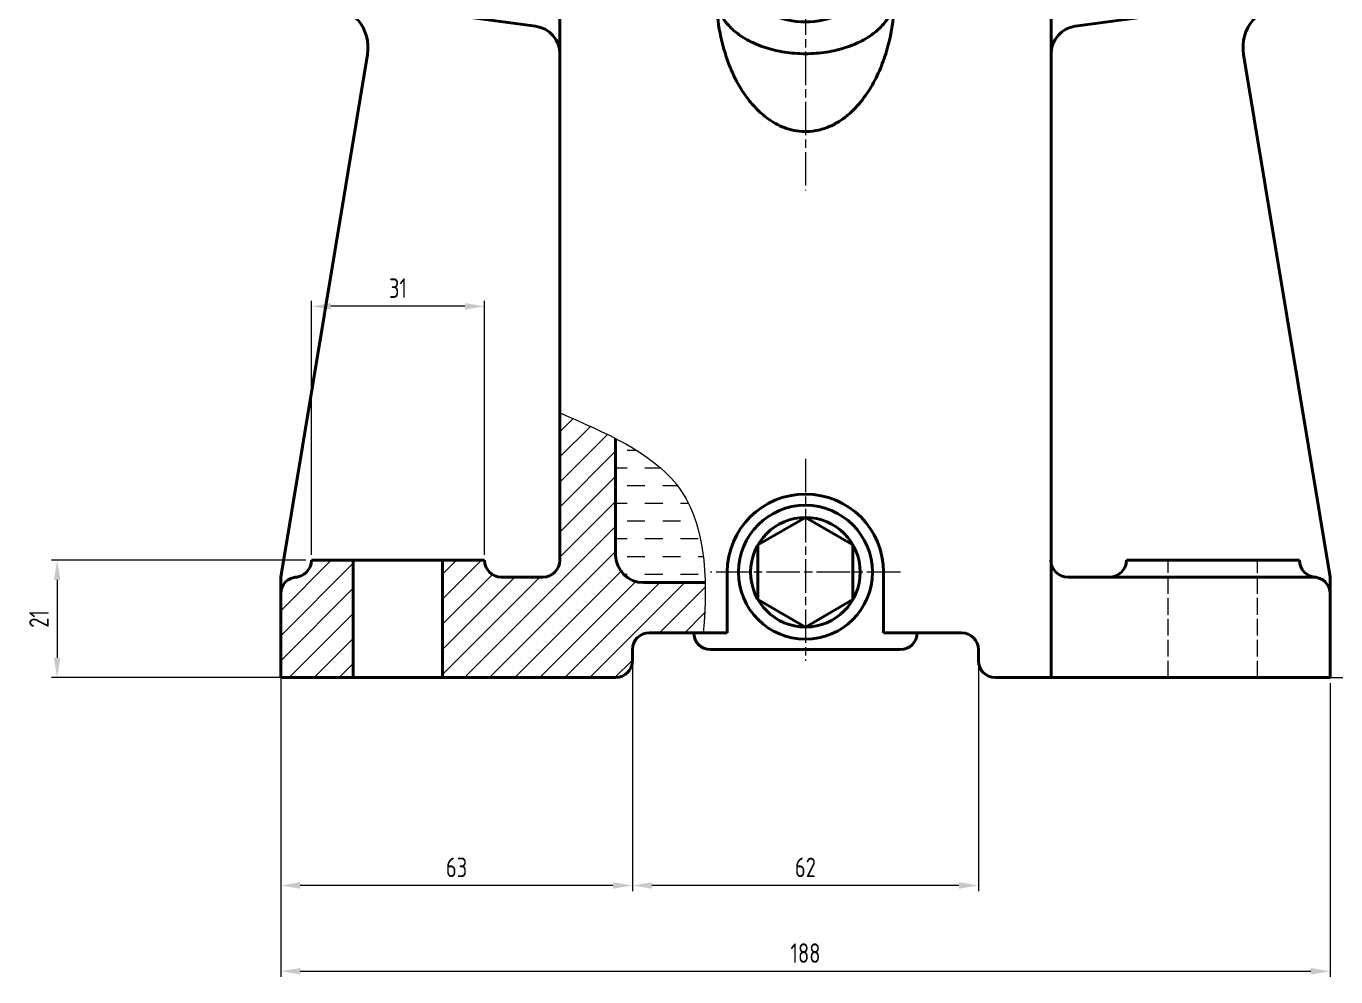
# Model space of a CAD drawing. Header units: millimetres. Extents: x -11122 to -2883, y -3177 to -1688.
# Drawn here: x -8981.2 to -8746.6, y -2781.2 to -2610.9 of the extents above; entities that cross this region are included whole.
import ezdxf

# ---------------------------------------------------------------- set-up
doc = ezdxf.new("R2010")
doc.units = ezdxf.units.MM
doc.header["$LTSCALE"] = 0.5
doc.linetypes.add('AM_ISO02W050', pattern=[7.5, 6, -1.5])
doc.linetypes.add('AM_ISO08W050', pattern=[18, 12, -1.5, 3, -1.5])
for name, color, linetype, lineweight in [('AM_0', 7, 'Continuous', 50), ('AM_3', 6, 'AM_ISO02W050', 25), ('AM_4', 3, 'Continuous', 25), ('AM_5', 3, 'Continuous', 25), ('AM_7', 4, 'AM_ISO08W050', 25), ('AM_8', 1, 'Continuous', 25)]:
    doc.layers.add(name, color=color, linetype=linetype, lineweight=lineweight)
doc.styles.get("Standard").update_dxf_attribs({"font": 'tcvn+7284-2003i.ttf', "width": 0.8, "height": 3.5})
doc.styles.add('TCVN', font='tcvn+7284-2003i.ttf', dxfattribs={"width": 0.8, "height": 3.5})
doc.dimstyles.new('AM_ISO$0', dxfattribs={"dimtxt": 3.5, "dimasz": 3.5, "dimexe": 1, "dimexo": 1, "dimgap": 1.5, "dimtad": 1, "dimdsep": 46, "dimtxsty": 'Standard', "dimcen": 0, "dimclrd": 256, "dimclre": 256, "dimclrt": 130, "dimadec": 0, "dimazin": 2, "dimtp": 0.1, "dimtm": 0.1, "dimtfac": 0.71, "dimtdec": 3, "dimtmove": 0, "dimatfit": 3, "dimfxl": 1, "dimlwd": -1, "dimlwe": -1, "dimarcsym": 1})

# ---------------------------------------------------------------- blocks, each defined once
blk = doc.blocks.new('lo_tham_dau')
at = {"layer": 'AM_4'}
h = blk.add_hatch(dxfattribs=at)
h.set_pattern_fill('ANSI37', color=256, scale=0.5, angle=30, style=0)
h.set_pattern_definition([(75, (-3835.982, -874.5052), (-1.53340725, 0.41087523), []), (165, (-3835.982, -874.5052), (-0.41087523, -1.53340725), [])])
edge = h.paths.add_edge_path()
edge.add_ellipse((1483.57, 1037.25), major_axis=(-9, 0), ratio=0.773643, start_angle=491.81, end_angle=514.889)
edge.add_ellipse((1483.57, 1037.25), major_axis=(-9, 0), ratio=0.773643, start_angle=514.889, end_angle=538.4686)
edge.add_ellipse((1483.57, 1037.25), major_axis=(-9, 0), ratio=0.773643, start_angle=538.4686, end_angle=540)
edge.add_line((1492.57, 1037.25), (1492.57, 1039.99))
edge.add_ellipse((1483.57, 1039.99), major_axis=(-9, 0), ratio=0.773643, start_angle=450, end_angle=540, ccw=False)
edge.add_line((1483.57, 1033.03), (1483.57, 1030.28))
edge.add_ellipse((1483.57, 1037.25), major_axis=(-9, 0), ratio=0.773643, start_angle=450, end_angle=491.81)
edge = h.paths.add_edge_path()
edge.add_ellipse((1483.57, 1039.99), major_axis=(-9, 0), ratio=0.773643, start_angle=360, end_angle=450, ccw=False)
edge.add_line((1474.57, 1039.99), (1474.57, 1037.25))
edge.add_ellipse((1483.57, 1037.25), major_axis=(-9, 0), ratio=0.773643, start_angle=360, end_angle=361.5314)
edge.add_ellipse((1483.57, 1037.25), major_axis=(-9, 0), ratio=0.773643, start_angle=361.5314, end_angle=385.111)
edge.add_ellipse((1483.57, 1037.25), major_axis=(-9, 0), ratio=0.773643, start_angle=385.111, end_angle=408.19)
edge.add_ellipse((1483.57, 1037.25), major_axis=(-9, 0), ratio=0.773643, start_angle=408.19, end_angle=450)
edge.add_line((1483.57, 1030.28), (1483.57, 1033.03))
at = {"layer": 'AM_0'}
for p, q in [((1474.57, 1037.25), (1474.57, 1040.69)), ((1492.57, 1037.25), (1492.57, 1040.69)), ((1464.57, 1037.06), (1474.58, 1037.06)), ((1502.57, 1037.06), (1492.57, 1037.06)), ((1474.57, 1031.51), (1474.57, 1029.79)), ((1477.57, 1032.06), (1477.57, 1031.51)), ((1489.57, 1031.51), (1489.57, 1032.06)), ((1492.57, 1029.79), (1492.57, 1031.51)), ((1467.57, 1026.93), (1467.57, 1027.68)), ((1499.57, 1026.93), (1499.57, 1027.8))]:
    blk.add_line(p, q, dxfattribs=at)
for centre, start, end in [((1483.57, 1040.69), 0, 180), ((1464.57, 1034.06), 0, 90), ((1502.57, 1034.06), 90, 180)]:
    blk.add_arc(centre, 3, start, end, dxfattribs=at)
blk.add_ellipse((1483.57, 1040.69), major_axis=(-9, 0), ratio=0.773643, dxfattribs=at)
for centre, major_axis, ratio, start_param, end_param in [((1483.57, 1039.99), (-9, 0), 0.773643, 6.233158, 9.474806), ((1483.57, 1040.69), (-3, 0), 0.819152, 0, 3.141593), ((1483.57, 1037.25), (-9, 0), 0.773643, 6.283185, 9.424778), ((1483.57, 1031.51), (-9, 0), 0.728134, -0.43827, 3.579862), ((1483.57, 1028.73), (-10, 0), 0.655313, -0.439024, 3.580617), ((1483.57, 1031.51), (-6, 0), 0.819152, 6.283185, 9.424778), ((1483.57, 1029.79), (-9, 0), 0.728134, 0, 3.141593)]:
    blk.add_ellipse(centre, major_axis=major_axis, ratio=ratio, start_param=start_param, end_param=end_param, dxfattribs=at)
for points, knots in [([(1467.57, 1034.06), (1467.57, 1033.26), (1467.57, 1031.56), (1467.57, 1029.41), (1467.57, 1027.83), (1467.57, 1027.16), (1467.57, 1026.71), (1467.57, 1026.48), (1467.6, 1026.14), (1467.61, 1026.03), (1467.64, 1025.81), (1467.66, 1025.7), (1467.72, 1025.36), (1467.77, 1025.13), (1467.98, 1024.42), (1468.18, 1023.92), (1468.73, 1022.9), (1469.08, 1022.38), (1469.98, 1021.32), (1470.52, 1020.79), (1471.83, 1019.76), (1472.59, 1019.26), (1474.33, 1018.35), (1475.31, 1017.93), (1477.45, 1017.24), (1478.61, 1016.96), (1481.04, 1016.59), (1482.31, 1016.49), (1484.84, 1016.49), (1486.1, 1016.59), (1488.53, 1016.96), (1489.69, 1017.24), (1491.83, 1017.93), (1492.81, 1018.35), (1494.55, 1019.26), (1495.32, 1019.76), (1496.62, 1020.79), (1497.17, 1021.32), (1498.06, 1022.38), (1498.42, 1022.9), (1498.97, 1023.92), (1499.16, 1024.42), (1499.37, 1025.13), (1499.42, 1025.36), (1499.48, 1025.7), (1499.5, 1025.81), (1499.53, 1026.03), (1499.55, 1026.14), (1499.57, 1026.48), (1499.57, 1026.71), (1499.57, 1027.16), (1499.57, 1027.83), (1499.57, 1029.41), (1499.57, 1031.56), (1499.57, 1033.26), (1499.57, 1034.06)], [0.0694226, 0.0694226, 0.0694226, 0.0694226, 0.125, 0.1875, 0.21875, 0.234375, 0.234375, 0.25, 0.25, 0.2578125, 0.2578125, 0.265625, 0.265625, 0.28125, 0.28125, 0.3125, 0.3125, 0.34375, 0.34375, 0.375, 0.375, 0.40625, 0.40625, 0.4375, 0.4375, 0.46875, 0.46875, 0.5, 0.5, 0.53125, 0.53125, 0.5625, 0.5625, 0.59375, 0.59375, 0.625, 0.625, 0.65625, 0.65625, 0.6875, 0.6875, 0.71875, 0.71875, 0.734375, 0.734375, 0.7421875, 0.7421875, 0.75, 0.75, 0.765625, 0.765625, 0.78125, 0.8125, 0.875, 0.9305774, 0.9305774, 0.9305774, 0.9305774]), ([(1499.57, 1027.8), (1499.51, 1026.61), (1499.45, 1023.56), (1498.81, 1019.3), (1497.56, 1015.13), (1496.09, 1011.72), (1494.12, 1008.52), (1491.98, 1006.11), (1489.85, 1004.46), (1488, 1003.43), (1485.97, 1002.74), (1483.33, 1002.39), (1480.17, 1002.89), (1477.2, 1004.45), (1474.89, 1006.41), (1472.8, 1008.85), (1470.88, 1012.03), (1469.08, 1016.41), (1467.84, 1021.67), (1467.57, 1025.7), (1467.57, 1027.76), (1467.57, 1027.8)], [0, 0, 0, 0, 0.054398, 0.139687, 0.195807, 0.252727, 0.308924, 0.366857, 0.398742, 0.431354, 0.463296, 0.496484, 0.552181, 0.60611, 0.647589, 0.690235, 0.752447, 0.816358, 0.905984, 0.998151, 1, 1, 1, 1])]:
    blk.add_open_spline(points, degree=3, knots=knots, dxfattribs=at)
at = {"layer": 'AM_7'}
for p, q in [((1483.57, 1052.87), (1483.57, 991.99)), ((1469.59, 1040.69), (1497.56, 1040.69))]:
    blk.add_line(p, q, dxfattribs=at)
blk = doc.blocks.new('*D46')
at = {"layer": 'AM_5', "linetype": 'ByBlock', "transparency": 16777216}
for p, q in [((-8935.65, -2728.59), (-8935.65, -2781.21)), ((-8747.65, -2728.59), (-8747.65, -2781.21)), ((-8932.15, -2780.21), (-8751.15, -2780.21))]:
    blk.add_line(p, q, dxfattribs=at)
at = {"layer": 'AM_5', "transparency": 16777216}
for points in [[(-8932.15, -2779.63), (-8932.15, -2780.79), (-8935.65, -2780.21)], [(-8751.15, -2779.63), (-8751.15, -2780.79), (-8747.65, -2780.21)]]:
    blk.add_solid(points, dxfattribs=at)
at = {"layer": 'AM_5', "color": 3, "transparency": 16777216, "insert": (-8841.65, -2776.96), "char_height": 3.5, "attachment_point": 5, "style": 'TCVN'}
blk.add_mtext('188', dxfattribs=at)
blk = doc.blocks.new('*D47')
at = {"layer": 'AM_5', "linetype": 'ByBlock', "transparency": 16777216}
for p, q in [((-8799.98, -2372.75), (-8641.86, -2372.75)), ((-8642.86, -2376.25), (-8642.86, -2724.09)), ((-8799.98, -2727.59), (-8641.86, -2727.59))]:
    blk.add_line(p, q, dxfattribs=at)
at = {"layer": 'AM_5', "transparency": 16777216}
for points in [[(-8643.44, -2376.25), (-8642.27, -2376.25), (-8642.86, -2372.75)], [(-8643.44, -2724.09), (-8642.27, -2724.09), (-8642.86, -2727.59)]]:
    blk.add_solid(points, dxfattribs=at)
at = {"layer": 'AM_5', "color": 3, "transparency": 16777216, "insert": (-8646.11, -2550.17), "char_height": 3.5, "attachment_point": 5, "rotation": 90, "style": 'TCVN'}
blk.add_mtext('355', dxfattribs=at)
blk = doc.blocks.new('*D54')
at = {"layer": 'AM_5', "linetype": 'ByBlock', "transparency": 16777216}
for p, q in [((-8930.15, -2705.59), (-8930.15, -2660.09)), ((-8899.15, -2705.59), (-8899.15, -2660.09)), ((-8902.65, -2661.09), (-8926.65, -2661.09))]:
    blk.add_line(p, q, dxfattribs=at)
at = {"layer": 'AM_5', "transparency": 16777216}
for points in [[(-8926.65, -2660.51), (-8926.65, -2661.68), (-8930.15, -2661.09)], [(-8902.65, -2660.51), (-8902.65, -2661.68), (-8899.15, -2661.09)]]:
    blk.add_solid(points, dxfattribs=at)
at = {"layer": 'AM_5', "color": 3, "transparency": 16777216, "insert": (-8914.65, -2657.84), "char_height": 3.5, "attachment_point": 5, "style": 'TCVN'}
blk.add_mtext('31', dxfattribs=at)
blk = doc.blocks.new('*D55')
at = {"layer": 'AM_5', "linetype": 'ByBlock', "transparency": 16777216}
for p, q in [((-8935.65, -2725.59), (-8935.65, -2765.85)), ((-8872.65, -2725.59), (-8872.65, -2765.85)), ((-8876.15, -2764.85), (-8932.15, -2764.85))]:
    blk.add_line(p, q, dxfattribs=at)
at = {"layer": 'AM_5', "transparency": 16777216}
for points in [[(-8932.15, -2764.26), (-8932.15, -2765.43), (-8935.65, -2764.85)], [(-8876.15, -2764.26), (-8876.15, -2765.43), (-8872.65, -2764.85)]]:
    blk.add_solid(points, dxfattribs=at)
at = {"layer": 'AM_5', "color": 3, "transparency": 16777216, "insert": (-8904.15, -2761.6), "char_height": 3.5, "attachment_point": 5, "style": 'TCVN'}
blk.add_mtext('63', dxfattribs=at)
blk = doc.blocks.new('*D56')
at = {"layer": 'AM_5', "linetype": 'ByBlock', "transparency": 16777216}
for p, q in [((-8872.65, -2724.59), (-8872.65, -2765.85)), ((-8810.67, -2724.59), (-8810.67, -2765.85)), ((-8814.17, -2764.85), (-8869.15, -2764.85))]:
    blk.add_line(p, q, dxfattribs=at)
at = {"layer": 'AM_5', "transparency": 16777216}
for points in [[(-8869.15, -2764.26), (-8869.15, -2765.43), (-8872.65, -2764.85)], [(-8814.17, -2764.26), (-8814.17, -2765.43), (-8810.67, -2764.85)]]:
    blk.add_solid(points, dxfattribs=at)
at = {"layer": 'AM_5', "color": 3, "transparency": 16777216, "insert": (-8841.66, -2761.6), "char_height": 3.5, "attachment_point": 5, "style": 'TCVN'}
blk.add_mtext('62', dxfattribs=at)
blk = doc.blocks.new('*D57')
at = {"layer": 'AM_5', "linetype": 'ByBlock', "transparency": 16777216}
for p, q in [((-8931.15, -2706.59), (-8976.7, -2706.59)), ((-8975.7, -2710.09), (-8975.7, -2724.09)), ((-8931.15, -2727.59), (-8976.7, -2727.59))]:
    blk.add_line(p, q, dxfattribs=at)
at = {"layer": 'AM_5', "transparency": 16777216}
for points in [[(-8976.28, -2710.09), (-8975.11, -2710.09), (-8975.7, -2706.59)], [(-8976.28, -2724.09), (-8975.11, -2724.09), (-8975.7, -2727.59)]]:
    blk.add_solid(points, dxfattribs=at)
at = {"layer": 'AM_5', "color": 3, "transparency": 16777216, "insert": (-8978.95, -2717.09), "char_height": 3.5, "attachment_point": 5, "rotation": 90, "style": 'TCVN'}
blk.add_mtext('21', dxfattribs=at)

msp = doc.modelspace()

# ---------------------------------------------------------------- hatches: boundary and pattern name
at = {"layer": 'AM_7', "lineweight": 25}
h = msp.add_hatch(dxfattribs=at)
h.set_pattern_fill('ANSI31', color=256)
h.set_pattern_definition([(45, (-10309.5056, -5454.477), (-2.245064, 2.245064), [])])
edge = h.paths.add_edge_path()
edge.add_spline(control_points=[(-8859.95, -2719.59), (-8859.69, -2716.5), (-8859.56, -2713.48), (-8859.63, -2710.59)], knot_values=[44.267208, 44.267208, 44.267208, 44.267208, 52.627024, 52.627024, 52.627024, 52.627024], degree=3, periodic=0)
edge.add_line((-8859.63, -2710.59), (-8870.66, -2710.59))
edge.add_arc((-8870.66, -2705.59), 5, 180, 270, ccw=False)
edge.add_line((-8875.66, -2705.59), (-8875.66, -2684.76))
edge.add_spline(control_points=[(-8875.66, -2684.76), (-8878.81, -2683.13), (-8882.23, -2681.66), (-8885.65, -2680.19)], knot_values=[0.011874, 0.011874, 0.011874, 0.011874, 10.258252, 10.258252, 10.258252, 10.258252], degree=3, periodic=0)
edge.add_line((-8885.65, -2680.19), (-8885.65, -2706.59))
edge.add_arc((-8888.65, -2706.59), 3, -90, 0, ccw=False)
edge.add_line((-8888.65, -2709.59), (-8896.15, -2709.59))
edge.add_arc((-8896.15, -2706.59), 3, 180, 270, ccw=False)
edge.add_line((-8899.15, -2706.59), (-8906.65, -2706.59))
edge.add_line((-8906.65, -2706.59), (-8906.65, -2727.59))
edge.add_line((-8906.65, -2727.59), (-8875.65, -2727.59))
edge.add_arc((-8875.65, -2724.59), 3, 270, 360)
edge.add_line((-8872.65, -2724.59), (-8872.65, -2722.59))
edge.add_arc((-8869.65, -2722.59), 3, 90, 180, ccw=False)
edge.add_line((-8869.65, -2719.59), (-8859.95, -2719.59))
h.paths.add_polyline_path([(-8922.65, -2706.59), (-8930.15, -2706.59, -0.391911), (-8932.9, -2709.6, 0.390066), (-8935.65, -2712.59), (-8935.65, -2727.59), (-8922.65, -2727.59)])
at = {"layer": 'AM_8'}
h = msp.add_hatch(dxfattribs=at)
h.set_pattern_fill('DASH', color=256)
h.set_pattern_definition([(0, (-12820.1083, -3248.8162), (3.175, 3.175), [3.175, -3.175])])
edge = h.paths.add_edge_path()
edge.add_spline(control_points=[(-8859.61, -2710.59), (-8859.77, -2703.75), (-8862.1, -2692.89), (-8871.86, -2686.65), (-8876.65, -2684.25)], knot_values=[9.183929, 9.183929, 9.183929, 9.183929, 28.950222, 44.267208, 44.267208, 44.267208, 44.267208], degree=3, periodic=0)
edge.add_line((-8875.65, -2684.51), (-8875.65, -2705.84))
edge.add_arc((-8870.4, -2705.48), 5.26, 183.9865, 256.2683)
edge.add_line((-8871.65, -2710.59), (-8859.61, -2710.59))

# ---------------------------------------------------------------- linework, layer by layer
at = {"layer": 'AM_0'}
for p, q in [((-8885.65, -2706.59), (-8885.65, -2547.59)), ((-8797.65, -2727.59), (-8797.65, -2547.59)), ((-8918.65, -2607.09), (-8889.99, -2610.9)), ((-8764.65, -2607.09), (-8793.31, -2610.9)), ((-8920.12, -2615.97), (-8935.65, -2709.59)), ((-8763.18, -2615.97), (-8747.65, -2709.59)), ((-8875.66, -2684.76), (-8875.66, -2705.59)), ((-8875.65, -2705.93), (-8875.65, -2684.77)), ((-8930.15, -2706.59), (-8899.15, -2706.59)), ((-8922.65, -2727.59), (-8922.65, -2706.59)), ((-8922.65, -2706.59), (-8906.65, -2706.59)), ((-8906.65, -2727.59), (-8906.65, -2706.59)), ((-8753.17, -2706.59), (-8784.17, -2706.59)), ((-8776.67, -2706.59), (-8760.67, -2706.59)), ((-8855.66, -2708.73), (-8855.66, -2719.59)), ((-8827.66, -2708.73), (-8827.66, -2719.59)), ((-8935.65, -2727.59), (-8935.65, -2709.59)), ((-8888.65, -2709.59), (-8896.15, -2709.59)), ((-8892.65, -2709.59), (-8888.65, -2709.59)), ((-8859.63, -2710.59), (-8870.66, -2710.59)), ((-8794.67, -2709.59), (-8750.67, -2709.59)), ((-8790.67, -2709.59), (-8794.67, -2709.59)), ((-8794.67, -2709.59), (-8790.67, -2709.59)), ((-8747.65, -2727.59), (-8747.65, -2709.59)), ((-8869.65, -2719.59), (-8855.66, -2719.59)), ((-8861.66, -2719.59), (-8861.66, -2719.59)), ((-8813.67, -2719.59), (-8827.66, -2719.59)), ((-8821.66, -2719.59), (-8821.66, -2719.59)), ((-8821.66, -2719.59), (-8821.66, -2719.59)), ((-8872.65, -2722.59), (-8872.65, -2724.59)), ((-8872.65, -2722.59), (-8872.65, -2724.59)), ((-8858.66, -2722.59), (-8824.66, -2722.59)), ((-8810.67, -2722.59), (-8810.67, -2724.59)), ((-8810.67, -2722.59), (-8810.67, -2724.59)), ((-8935.65, -2727.59), (-8875.65, -2727.59)), ((-8807.67, -2727.59), (-8747.65, -2727.59))]:
    msp.add_line(p, q, dxfattribs=at)
msp.add_lwpolyline([(-8841.66, -2698.92), (-8850.16, -2703.83), (-8850.16, -2713.64), (-8841.66, -2718.55), (-8833.16, -2713.64), (-8833.16, -2703.83)], close=True, dxfattribs=at)
for radius in [12, 9.81]:
    msp.add_circle((-8841.66, -2708.73), radius, dxfattribs=at)
for centre, radius, start, end in [((-8927.65, -2614.72), 7.63, 350.583, 90), ((-8755.65, -2614.72), 7.63, 90, 189.417), ((-8890.65, -2615.86), 5, 0, 82.4195), ((-8792.65, -2615.86), 5, 97.5805, 180), ((-8841.66, -2708.73), 14, 0, 180), ((-8933.15, -2706.59), 3, 270, 0), ((-8896.15, -2706.59), 3, 180, 270), ((-8888.65, -2706.59), 3, 270, 0), ((-8870.66, -2705.59), 5, 180, 270), ((-8794.67, -2706.59), 3, 180, 270), ((-8787.17, -2706.59), 3, 270, 0), ((-8750.17, -2706.59), 3, 180, 270), ((-8932.65, -2712.59), 3, 90, 180), ((-8750.67, -2712.59), 3, 0, 90), ((-8869.65, -2722.59), 3, 90, 180), ((-8858.66, -2719.59), 3, 180, 270), ((-8824.66, -2719.59), 3, 270, 0), ((-8813.67, -2722.59), 3, 0, 90), ((-8875.65, -2724.59), 3, 270, 0), ((-8807.67, -2724.59), 3, 180, 270)]:
    msp.add_arc(centre, radius, start, end, dxfattribs=at)
at = {"layer": 'AM_3', "lineweight": 25}
for p, q in [((-8776.67, -2727.59), (-8776.67, -2706.59)), ((-8760.67, -2727.59), (-8760.67, -2706.59))]:
    msp.add_line(p, q, dxfattribs=at)
at = {"layer": 'AM_4'}
msp.add_open_spline([(-8885.66, -2680.18), (-8877.49, -2683.7), (-8859.93, -2691.24), (-8859.1, -2709.19), (-8859.95, -2719.59)], degree=3, knots=[0, 0, 0, 0, 24.500915, 52.627024, 52.627024, 52.627024, 52.627024], dxfattribs=at)
at = {"layer": 'AM_7'}
for p, q in [((-8841.66, -2688.39), (-8841.66, -2724.58)), ((-8824.65, -2708.73), (-8858.67, -2708.73))]:
    msp.add_line(p, q, dxfattribs=at)

# ---------------------------------------------------------------- block references
msp.add_blockref('lo_tham_dau', (-10325.22, -3632.32), dxfattribs=at)

# ---------------------------------------------------------------- dimensions: what is measured, and where the dimension line sits
at = {"layer": 'AM_5'}
for p1, p2, distance, override, picture, middle in [((-8800.98, -2372.75), (-8800.98, -2727.59), 158.13, {"dimtxt": 2.5493, "dimtoh": 1, "dimdec": 0, "dimpost": '', "dimtxsty": 'TCVN', "dimclrt": 3, "dimadec": 8, "dimtdec": 2}, '*D47', (-8646.11, -2550.17)), ((-8899.15, -2706.59), (-8930.15, -2706.59), -45.49, {"dimtxt": 2.5493, "dimtoh": 1, "dimdec": 0, "dimtxsty": 'TCVN', "dimclrt": 3, "dimadec": 8, "dimtdec": 2}, '*D54', (-8914.65, -2657.84)), ((-8930.15, -2706.59), (-8930.15, -2727.59), -45.55, {"dimtxt": 2.5493, "dimtoh": 1, "dimdec": 0, "dimpost": '', "dimtxsty": 'TCVN', "dimclrt": 3, "dimadec": 8, "dimtdec": 2}, '*D57', (-8978.95, -2717.09)), ((-8810.67, -2723.59), (-8872.65, -2723.59), 41.26, {"dimtxt": 2.5493, "dimtoh": 1, "dimdec": 0, "dimtxsty": 'TCVN', "dimclrt": 3, "dimadec": 8, "dimtdec": 2}, '*D56', (-8841.66, -2761.6)), ((-8872.65, -2724.59), (-8935.65, -2724.59), 40.26, {"dimtxt": 2.5493, "dimtoh": 1, "dimdec": 0, "dimpost": '', "dimtxsty": 'TCVN', "dimclrt": 3, "dimadec": 8, "dimtdec": 2}, '*D55', (-8904.15, -2761.6))]:
    dim = msp.add_aligned_dim(p1=p1, p2=p2, distance=distance, dimstyle='AM_ISO$0', override=override, dxfattribs=at)
    dim.commit()
    dim.dimension.update_dxf_attribs({"geometry": picture, "text_midpoint": middle})
dim = msp.add_linear_dim(base=(-8747.65, -2780.21), p1=(-8935.65, -2727.59), p2=(-8747.65, -2727.59), dimstyle='AM_ISO$0', override={"dimtxt": 2.5493, "dimtoh": 1, "dimdec": 0, "dimpost": '', "dimtxsty": 'TCVN', "dimclrt": 3, "dimadec": 8, "dimtdec": 2}, dxfattribs=at)
dim.commit()
dim.dimension.update_dxf_attribs({"geometry": '*D46', "text_midpoint": (-8841.65, -2776.96)})

doc.saveas('drawing.dxf')
